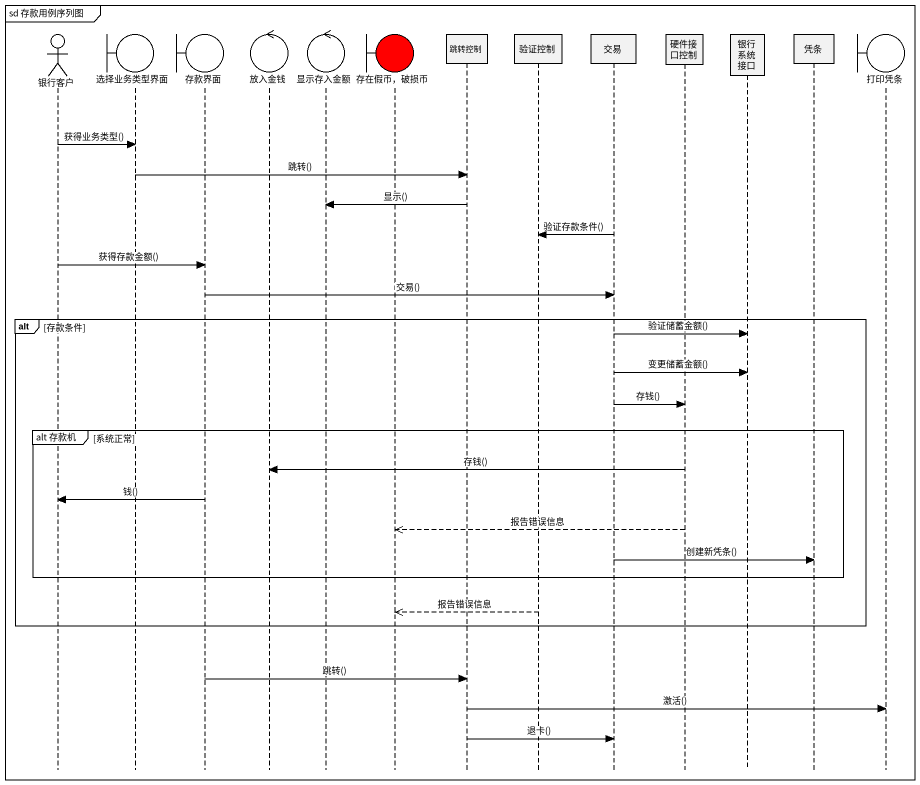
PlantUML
@startuml
mainframe sd 存款用例序列图
hide footbox
actor 银行客户
boundary 选择业务类型界面
boundary 存款界面
control 放入金钱
control 显示存入金额
boundary "存在假币，破损币" as 存在假币_破损币 #FF0000
participant 跳转控制
participant 验证控制
participant 交易
participant 硬件接口控制
participant 银行系统接口
participant 凭条
boundary 打印凭条

银行客户 -> 选择业务类型界面 : 获得业务类型()
选择业务类型界面 -> 跳转控制 : 跳转()
跳转控制 -> 显示存入金额 : 显示()
交易 -> 验证控制 : 验证存款条件()
银行客户 -> 存款界面 : 获得存款金额()
存款界面 -> 交易 : 交易()
alt 存款条件
  交易 -> 银行系统接口 : 验证储蓄金额()
  交易 -> 银行系统接口 : 变更储蓄金额()
  交易 -> 硬件接口控制 : 存钱()
  group alt 存款机 [系统正常]
    硬件接口控制 -> 放入金钱 : 存钱()
    存款界面 -> 银行客户 : 钱()
    硬件接口控制 -->> 存在假币_破损币 : 报告错误信息
    交易 -> 凭条 : 创建新凭条()
  end
  验证控制 -->> 存在假币_破损币 : 报告错误信息
end
存款界面 -> 跳转控制 : 跳转()
跳转控制 -> 打印凭条 : 激活()
跳转控制 -> 交易 : 退卡()
@enduml
